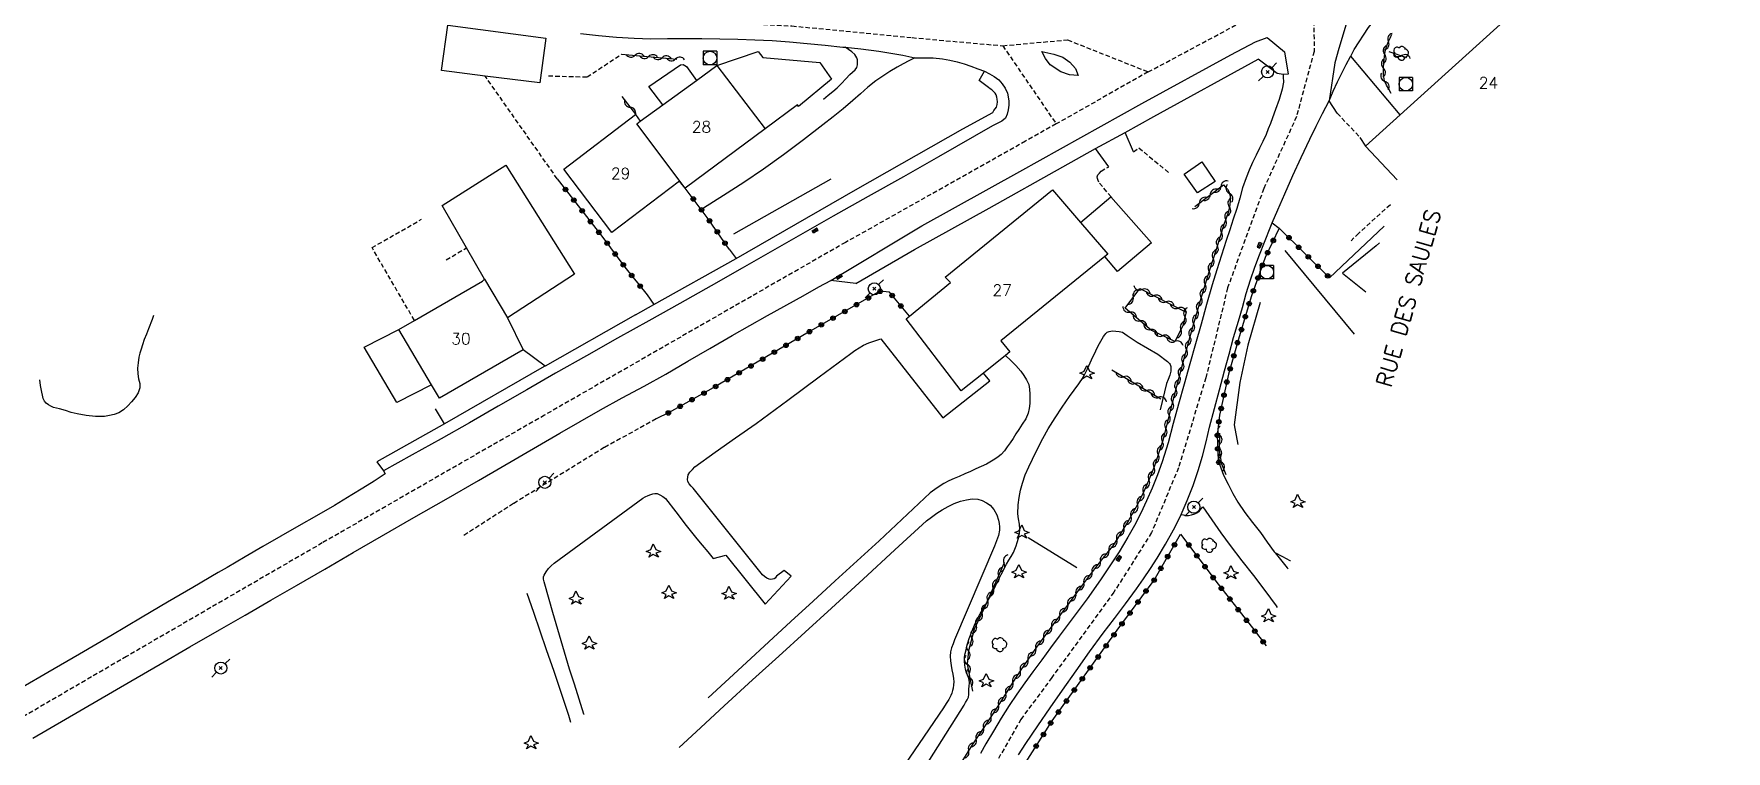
# Model space of a CAD drawing. Header units: millimetres. Extents: x 215000 to 216002, y 109000 to 110000.
# Drawn here: x 215755.9 to 215942.9, y 109731.2 to 109810.5 of the extents above; entities that cross this region are included whole.
import ezdxf
from ezdxf.enums import TextEntityAlignment as Align

# ---------------------------------------------------------------- set-up
doc = ezdxf.new("R2010")
doc.units = ezdxf.units.MM
doc.linetypes.add('DASHED', pattern=[0.75, 0.5, -0.25])
doc.layers.get('0').update_dxf_attribs({"linetype": 'CONTINUOUS'})
for name, color, linetype in [('W0001', 6, 'DASHED'), ('W0006', 2, 'CONTINUOUS'), ('W0008', 7, 'CONTINUOUS'), ('W0014', 7, 'CONTINUOUS'), ('W0015', 2, 'CONTINUOUS'), ('W0017', 7, 'CONTINUOUS'), ('W0101', 7, 'CONTINUOUS'), ('W0104', 1, 'CONTINUOUS'), ('W0112', 1, 'DASHED'), ('W0211', 2, 'CONTINUOUS'), ('W0300', 7, 'CONTINUOUS'), ('W0303', 7, 'CONTINUOUS'), ('W0310', 3, 'CONTINUOUS'), ('W0323', 7, 'CONTINUOUS'), ('W0401', 7, 'CONTINUOUS'), ('W0420', 7, 'CONTINUOUS'), ('W0473', 7, 'CONTINUOUS'), ('W0515', 5, 'CONTINUOUS'), ('W0989', 7, 'CONTINUOUS'), ('W0991', 7, 'CONTINUOUS'), ('W1102', 7, 'CONTINUOUS')]:
    doc.layers.add(name, color=color, linetype=linetype)
doc.styles.get("Standard").update_dxf_attribs({"font": 'romans.shx', "width": 0.85})

# ---------------------------------------------------------------- blocks, each defined once
blk = doc.blocks.new('T300')
for p, q in [((-0.8, 0.51), (-0.86, 0.34)), ((-0.86, 0.34), (-0.86, 0.17)), ((-0.86, 0.17), (-0.74, 0.06)), ((-0.69, 0.63), (-0.8, 0.51)), ((-0.8, -0.06), (-0.74, 0.06)), ((-0.74, 0.06), (-0.69, 0.11)), ((-0.57, 0.69), (-0.69, 0.63)), ((-0.46, 0.69), (-0.57, 0.69)), ((-0.29, 0.63), (-0.46, 0.69)), ((-0.29, 0.63), (-0.17, 0.74)), ((-0.23, 0.57), (-0.29, 0.63)), ((-0.17, 0.74), (-0.06, 0.8)), ((-0.06, 0.8), (0.06, 0.8)), ((0.06, 0.8), (0.23, 0.74)), ((0.23, 0.74), (0.34, 0.63)), ((0.34, 0.63), (0.4, 0.51)), ((0.46, 0.46), (0.34, 0.46)), ((0.4, 0.51), (0.4, 0.46)), ((0.57, 0.4), (0.46, 0.46)), ((0.57, 0.4), (0.69, 0.29)), ((0.69, 0.29), (0.74, 0.17)), ((0.74, 0.06), (0.69, -0.17)), ((0.74, 0.17), (0.74, 0.06)), ((-0.8, -0.17), (-0.8, -0.06)), ((-0.8, -0.23), (-0.8, -0.17)), ((-0.74, -0.34), (-0.8, -0.23)), ((-0.69, -0.4), (-0.74, -0.34)), ((-0.51, -0.46), (-0.69, -0.4)), ((-0.4, -0.46), (-0.51, -0.46)), ((-0.4, -0.46), (-0.34, -0.46)), ((-0.34, -0.46), (-0.34, -0.4)), ((-0.34, -0.51), (-0.34, -0.46)), ((-0.29, -0.63), (-0.34, -0.51)), ((-0.17, -0.74), (-0.29, -0.63)), ((-0.06, -0.8), (-0.17, -0.74)), ((0.06, -0.8), (-0.06, -0.8)), ((0.17, -0.74), (0.06, -0.8)), ((0.23, -0.69), (0.17, -0.74)), ((0.29, -0.46), (0.23, -0.46)), ((0.29, -0.63), (0.23, -0.69)), ((0.46, -0.4), (0.29, -0.46)), ((0.34, -0.51), (0.29, -0.63)), ((0.34, -0.51), (0.34, -0.46)), ((0.57, -0.34), (0.46, -0.4)), ((0.63, -0.29), (0.57, -0.34)), ((0.69, -0.17), (0.63, -0.29))]:
    blk.add_line(p, q)
blk = doc.blocks.new('T303')
for p, q in [((-0.77, 0), (-0.28, 0.21)), ((-0.28, -0.21), (-0.77, 0)), ((-0.28, 0.21), (0, 0.83)), ((0, 0.83), (0.28, 0.21)), ((0.28, 0.21), (0.83, 0)), ((0.83, 0), (0.28, -0.21)), ((-0.49, -0.63), (-0.28, -0.21)), ((0, -0.35), (-0.49, -0.63)), ((0.56, -0.63), (0, -0.35)), ((0.28, -0.21), (0.56, -0.63))]:
    blk.add_line(p, q)
blk = doc.blocks.new('T473')
for p, q in [((-0.166667, 0.166667), (0.166667, -0.166667)), ((-0.166667, -0.166667), (0.166667, 0.166667)), ((0.500001, 0.500001), (1.000002, 1.000002)), ((-1.000002, -1.000002), (-0.500001, -0.500001))]:
    blk.add_line(p, q)
blk.add_ellipse((0, 0), major_axis=(0.471405, 0.471405), ratio=1, start_param=5.4977871438, end_param=11.780972451)
blk = doc.blocks.new('T420')
for p, q in [((0.75, 0.75), (-0.75, 0.75)), ((-0.75, 0.75), (-0.75, -0.75)), ((0.75, 0.75), (0.75, -0.75)), ((0.75, -0.75), (-0.75, -0.75))]:
    blk.add_line(p, q)
blk.add_ellipse((0, 0), major_axis=(-0.53, 0.53), ratio=1, start_param=3.926991, end_param=10.210176)
blk = doc.blocks.new('T401')
for p, q in [((-0.3, 0.3), (0, 0.3)), ((-0.3, -0.25), (-0.3, 0.3)), ((-0.3, 0.15), (0, 0.15)), ((-0.3, 0), (0, 0)), ((0, 0.3), (0, -0.25)), ((-0.3, -0.15), (0, -0.15)), ((-0.3, -0.25), (-0.3, -0.3)), ((-0.3, -0.3), (0, -0.3)), ((0, -0.3), (0, -0.25))]:
    blk.add_line(p, q)
blk = doc.blocks.new('t323o')
at = {"color": 0, "linetype": 'Continuous'}
for radius in [0.25, 0.15]:
    blk.add_circle((0, 0), radius, dxfattribs=at)
blk = doc.blocks.new('t310o')
at = {"color": 0, "linetype": 'Continuous'}
for centre, start, end in [((-0.5, 0.38), 216.8699, 323.1304), ((0.5, -0.37), 36.8699, 143.1303)]:
    blk.add_arc(centre, 0.625, start, end, dxfattribs=at)

msp = doc.modelspace()

# ---------------------------------------------------------------- linework, layer by layer
at = {"layer": 'W0001'}
for points in [[(215590.21, 109815.94), (215614.73, 109821.99), (215629.63, 109825.94), (215641.82, 109829.33), (215656.74, 109833.41), (215673.85, 109836.54), (215681.14, 109836.14), (215693.75, 109833.09), (215714.99, 109826.09), (215729.8, 109822.22), (215743.12, 109820.24), (215758.76, 109819.35), (215783.39, 109817.67), (215794.65, 109816.18), (215812.92, 109813.12), (215823.01, 109812.21), (215839.65, 109811.35), (215852.93, 109810.05), (215862.94, 109809.16)], [(215896.71, 109815.74), (215897.32, 109813.39), (215897.33, 109808.51), (215895.39, 109801.33), (215891.78, 109793.36), (215887.78, 109782.39), (215885.38, 109772.45), (215882.35, 109762.5), (215879.38, 109755.34), (215875.21, 109748.74), (215868.36, 109739.32), (215864.95, 109734.7), (215861.81, 109729.24), (215855.57, 109718.39), (215852.39, 109712.52), (215845.62, 109701.88), (215839.35, 109693.53), (215833.37, 109687.35)], [(215879.01, 109806.26), (215896.71, 109815.74)], [(215862.94, 109809.16), (215870.1, 109809.81), (215879.01, 109806.26)], [(215862.94, 109809.16), (215868.84, 109800.51)], [(215879.01, 109806.26), (215868.84, 109800.51)], [(215868.84, 109800.51), (215865.46, 109798.6), (215845.57, 109787.42), (215812.33, 109768.33), (215787.76, 109754.2), (215766.14, 109741.65), (215745.66, 109729.71), (215721.54, 109715.84), (215690.62, 109698.39), (215666.14, 109684.57), (215642.26, 109671)]]:
    msp.add_lwpolyline(points, dxfattribs=at)
at = {"layer": 'W0006'}
for points in [[(215898.99, 109803.08), (215899.46, 109804.13), (215899.94, 109805.18), (215900.44, 109806.21), (215900.89, 109807.09), (215901.37, 109807.95), (215901.4, 109808), (215901.76, 109808.75)], [(215892.71, 109789.57), (215893.49, 109788.99)], [(215899.05, 109783.52), (215905.09, 109789.22)]]:
    msp.add_lwpolyline(points, dxfattribs=at)
at = {"layer": 'W0008'}
for points in [[(215931.58, 109831.24), (215922.64, 109826.53), (215913.76, 109821.74), (215907.43, 109818.44), (215904.87, 109816.84), (215902.57, 109814.81), (215900.88, 109811.53), (215900.06, 109808.86), (215899.61, 109807.26)], [(215901.76, 109808.75), (215903.35, 109811.18), (215905.01, 109813.25), (215906.77, 109814.76), (215908.16, 109815.7), (215918.48, 109821.15), (215925.03, 109824.63), (215926.37, 109825.2), (215927.53, 109825.64), (215927.45, 109825.83), (215927.7, 109825.92), (215930.98, 109826.86), (215934.08, 109827.48), (215936.03, 109827.75), (215941.73, 109827.86), (215942.86, 109827.77), (215942.86, 109827.77)], [(215816.3, 109810.51), (215818.28, 109810.3), (215820.26, 109810.11), (215822.23, 109809.98), (215824.06, 109809.93), (215825.9, 109809.94), (215827.73, 109809.94), (215829.7, 109809.94), (215831.68, 109809.93), (215833.66, 109809.9), (215835.56, 109809.82), (215837.47, 109809.72), (215839.37, 109809.59), (215841.34, 109809.42), (215843.32, 109809.23), (215845.29, 109809.01), (215845.52, 109808.99), (215847.27, 109808.8), (215849.26, 109808.56), (215851.23, 109808.24), (215851.9, 109808.11), (215852.56, 109807.97), (215853.22, 109807.82)], [(215853.22, 109807.82), (215854.25, 109807.82), (215855.27, 109807.81), (215856.29, 109807.72), (215857.09, 109807.57), (215857.89, 109807.37), (215858.67, 109807.14), (215859.43, 109806.89), (215860.18, 109806.62), (215860.94, 109806.34)], [(215899.61, 109807.26), (215898.99, 109803.08)], [(215893.92, 109805.99), (215893.92, 109805.73), (215893.94, 109805.13), (215893.82, 109804.34), (215893.47, 109803.22), (215893.06, 109802.1), (215892.74, 109801.2), (215892.51, 109800.58), (215892.28, 109799.97), (215892.03, 109799.36), (215891.67, 109798.59), (215891.3, 109797.83), (215890.93, 109797.07), (215890.54, 109796.24), (215890.16, 109795.4), (215889.82, 109794.55), (215889.44, 109793.44), (215889.12, 109792.3), (215888.79, 109791.17), (215888.4, 109789.99), (215888.01, 109788.81), (215887.62, 109787.63), (215887.1, 109786), (215886.59, 109784.37), (215886.09, 109782.73), (215885.46, 109780.56), (215884.85, 109778.39), (215884.24, 109776.22), (215883.61, 109773.99), (215882.97, 109771.76), (215882.34, 109769.53), (215881.77, 109767.4), (215881.21, 109765.27), (215880.56, 109763.17), (215880.02, 109761.71), (215879.45, 109760.27), (215878.83, 109758.85), (215878.18, 109757.49), (215877.5, 109756.14), (215876.77, 109754.82), (215875.81, 109753.22), (215874.78, 109751.66), (215873.73, 109750.12), (215872.25, 109748.03), (215870.72, 109745.97), (215869.19, 109743.91), (215868.21, 109742.6), (215867.24, 109741.28), (215866.27, 109739.96), (215865.38, 109738.73), (215864.5, 109737.48), (215863.64, 109736.22), (215862.76, 109734.83), (215861.92, 109733.41), (215861.08, 109731.98), (215860.47, 109730.91)], [(215864.68, 109730.78), (215865.49, 109732.02), (215866.82, 109734), (215868.18, 109735.97), (215869.55, 109737.93), (215871.04, 109740.05), (215872.54, 109742.15), (215874.05, 109744.24), (215875.27, 109745.86), (215876.51, 109747.48), (215877.71, 109749.12), (215878.49, 109750.24), (215879.26, 109751.38), (215879.99, 109752.53), (215880.92, 109754.07), (215881.8, 109755.64), (215882.61, 109757.25), (215882.65, 109757.33), (215883.32, 109758.88), (215883.97, 109760.54), (215884.54, 109762.22), (215885, 109763.79), (215885.4, 109765.39), (215885.79, 109766.98), (215886.33, 109769.06), (215886.88, 109771.14), (215887.43, 109773.22), (215887.94, 109775.05), (215888.45, 109776.89), (215888.98, 109778.72), (215889.41, 109780.24), (215889.85, 109781.76), (215890.32, 109783.27), (215890.8, 109784.67), (215891.32, 109786.06), (215891.85, 109787.45), (215892.57, 109789.23), (215892.71, 109789.57), (215893.32, 109791.01), (215894.09, 109792.77), (215894.99, 109794.8), (215895.92, 109796.82), (215896.87, 109798.84), (215897.57, 109800.26), (215898.28, 109801.67), (215898.99, 109803.08)], [(215755.79, 109732.61), (215759.39, 109734.72), (215762.99, 109736.82), (215766.6, 109738.91), (215769.87, 109740.81), (215773.13, 109742.71), (215776.4, 109744.6), (215779.23, 109746.23), (215782.07, 109747.87), (215784.91, 109749.5), (215788.04, 109751.31), (215791.16, 109753.13), (215794.29, 109754.95), (215797.87, 109757), (215801.45, 109759.05), (215805.02, 109761.1), (215809.51, 109763.71), (215814, 109766.33), (215818.51, 109768.9), (215820.91, 109770.23), (215823.32, 109771.54), (215825.72, 109772.87), (215828.16, 109774.28), (215830.59, 109775.7), (215833.03, 109777.12), (215836.95, 109779.34), (215840.88, 109781.53), (215842.63, 109782.5)], [(215842.63, 109782.5), (215843.93, 109783.22)], [(215794.54, 109762.17), (215794.71, 109761.82), (215793.49, 109761.04), (215792.26, 109760.26), (215791.03, 109759.5), (215789.1, 109758.34), (215787.14, 109757.21), (215785.19, 109756.09), (215783.2, 109754.95), (215781.21, 109753.82), (215779.23, 109752.67), (215778.24, 109752.09), (215777.26, 109751.5), (215776.27, 109750.92), (215773.47, 109749.27), (215770.66, 109747.64), (215767.86, 109746), (215764.4, 109743.95), (215760.93, 109741.9), (215757.46, 109739.87), (215754.55, 109738.2), (215751.63, 109736.54), (215748.7, 109734.89)]]:
    msp.add_lwpolyline(points, dxfattribs=at)
at = {"layer": 'W0014'}
for points in [[(215843.93, 109783.22), (215854, 109789.24), (215864.82, 109795.27), (215878.29, 109802.77), (215888.15, 109808.14), (215890.86, 109809.58), (215892.15, 109810.05), (215894.08, 109808.5), (215894.48, 109806.03), (215893.92, 109805.99)], [(215822.36, 109779.42), (215824.41, 109780.57), (215833.49, 109785.64), (215846.68, 109793.22), (215858.53, 109799.97), (215861.83, 109801.79), (215861.97, 109801.99), (215862.12, 109802.18), (215862.24, 109802.38), (215862.32, 109802.66), (215862.35, 109802.96), (215862.33, 109803.25), (215862.29, 109803.49), (215862.2, 109803.72), (215862.09, 109803.93), (215861.93, 109804.11), (215861.74, 109804.27), (215861.54, 109804.41), (215861.36, 109804.55), (215860.35, 109805.33), (215860.94, 109806.34)], [(215846.7, 109782.89), (215853.19, 109786.62), (215861.43, 109791.21), (215869.56, 109795.78), (215873.2, 109797.79), (215876.45, 109799.58), (215879.64, 109801.35), (215891.14, 109807.68)], [(215860.94, 109806.34), (215861.47, 109806.04), (215862.01, 109805.75), (215862.49, 109805.38), (215862.88, 109804.95), (215863.21, 109804.46), (215863.45, 109803.93), (215863.55, 109803.5), (215863.61, 109803.04), (215863.6, 109802.59), (215863.55, 109802.09), (215863.44, 109801.6), (215863.23, 109801.17), (215862.83, 109800.82), (215862.31, 109800.56), (215861.79, 109800.3)], [(215893.92, 109805.99), (215893.25, 109806.09), (215891.14, 109807.68)], [(215861.79, 109800.3), (215859.82, 109799.16), (215857.84, 109798.01), (215855.86, 109796.88), (215851.98, 109794.68), (215848.08, 109792.5), (215844.19, 109790.32), (215840.84, 109788.41), (215837.49, 109786.49), (215834.14, 109784.58), (215830.71, 109782.63), (215827.27, 109780.68), (215825.1, 109779.45), (215823.84, 109778.74), (215820.39, 109776.82), (215816.95, 109774.89), (215813.51, 109772.95), (215810.35, 109771.13), (215807.2, 109769.3), (215804.04, 109767.48), (215800.88, 109765.7), (215797.71, 109763.93), (215794.54, 109762.17)], [(215846.7, 109782.89), (215843.93, 109783.22)], [(215822.36, 109779.42), (215812.37, 109773.74), (215812.28, 109773.69), (215801.25, 109767.36), (215800.67, 109767.03), (215793.79, 109763.16), (215794.54, 109762.17)]]:
    msp.add_lwpolyline(points, dxfattribs=at)
at = {"layer": 'W0015'}
msp.add_lwpolyline([(215871.28, 109805.88), (215870.32, 109805.95), (215869.34, 109806.27), (215868.18, 109807.03), (215867.66, 109807.76), (215867.25, 109808.52), (215868.6, 109808.21), (215869.59, 109807.9), (215870.36, 109807.34), (215870.97, 109806.66)], close=True, dxfattribs=at)
at = {"layer": 'W0017'}
for points in [[(215843.13, 109803.27), (215843.65, 109803.68), (215844.17, 109804.09), (215844.66, 109804.52), (215845.14, 109804.99), (215845.6, 109805.49), (215846.06, 109805.98), (215846.34, 109806.23), (215846.62, 109806.48), (215846.82, 109806.77), (215846.89, 109807.03), (215846.91, 109807.32), (215846.88, 109807.6), (215846.81, 109807.81), (215846.7, 109808.01), (215846.58, 109808.2), (215846.27, 109808.5), (215845.9, 109808.74), (215845.52, 109808.99)], [(215853.22, 109807.82), (215852.57, 109807.48), (215851.92, 109807.14), (215851.28, 109806.78), (215850.48, 109806.3), (215849.68, 109805.8), (215848.91, 109805.27), (215848.05, 109804.58), (215847.23, 109803.84), (215846.39, 109803.1), (215845.3, 109802.2), (215844.19, 109801.3), (215843.07, 109800.42), (215840.91, 109798.75), (215838.72, 109797.11), (215836.5, 109795.52), (215834.32, 109794.05), (215832.1, 109792.62), (215829.88, 109791.2)], [(215906.85, 109801.52), (215901.4, 109808)], [(215899.9, 109801.72), (215898.99, 109803.08)], [(215877.37, 109797.42), (215876.45, 109799.58)], [(215902.4, 109799.01), (215903.03, 109798.06)], [(215874.66, 109795.79), (215873.2, 109797.79)], [(215832.73, 109786.66), (215833.49, 109785.64)], [(215823.66, 109781.64), (215824.41, 109780.57)], [(215816.69, 109735.22), (215816.67, 109735.27), (215816.14, 109736.93), (215815.61, 109738.59), (215815.08, 109740.25), (215814.15, 109743.37), (215813.25, 109746.5), (215812.36, 109749.64), (215812.29, 109749.9), (215812.22, 109750.18), (215812.21, 109750.44), (215812.27, 109750.64), (215812.37, 109750.83), (215812.48, 109751.02), (215812.75, 109751.36), (215813.06, 109751.67), (215813.38, 109751.97), (215823.16, 109759.16), (215823.45, 109759.3), (215823.75, 109759.45), (215824.05, 109759.55), (215824.28, 109759.61), (215824.52, 109759.66), (215824.75, 109759.66), (215825.07, 109759.53), (215825.37, 109759.32), (215825.67, 109759.1), (215826.83, 109757.62), (215827.98, 109756.14), (215829.15, 109754.67), (215829.74, 109753.94), (215830.34, 109753.2), (215830.94, 109752.47), (215832.34, 109752.84), (215836.71, 109747.42), (215839.58, 109750.51), (215838.78, 109751.17), (215837.96, 109750.54), (215837.88, 109750.43), (215837.79, 109750.32), (215837.69, 109750.23), (215837.52, 109750.18), (215837.32, 109750.17), (215837.13, 109750.2), (215836.87, 109750.31), (215836.62, 109750.48), (215836.38, 109750.66), (215828.75, 109760.26), (215828.53, 109760.49), (215828.3, 109760.72), (215828.16, 109760.98), (215828.12, 109761.21), (215828.14, 109761.47), (215828.2, 109761.71), (215828.38, 109762.04), (215828.65, 109762.33), (215828.92, 109762.62), (215831.18, 109764.22), (215833.43, 109765.81), (215835.68, 109767.42), (215839.19, 109769.98), (215842.67, 109772.56), (215846.16, 109775.15), (215846.61, 109775.47), (215847.07, 109775.78), (215847.54, 109776.06), (215848.16, 109776.33), (215848.82, 109776.54), (215849.47, 109776.75), (215856.32, 109768.04), (215861.51, 109772.11), (215860.8, 109772.96)], [(215852.86, 109727.06), (215858.67, 109736.25), (215858.84, 109736.55), (215859.02, 109736.85), (215859.15, 109737.17), (215859.2, 109737.46), (215859.21, 109737.75), (215859.21, 109738.05), (215859.23, 109738.38), (215859.25, 109738.72), (215859.23, 109739.05), (215859.11, 109739.45), (215858.94, 109739.85), (215858.81, 109740.25), (215858.75, 109740.68), (215858.72, 109741.12), (215858.73, 109741.56), (215858.79, 109741.97), (215858.88, 109742.38), (215858.98, 109742.79), (215859.24, 109743.64), (215859.55, 109744.48), (215859.9, 109745.3), (215860.43, 109746.35), (215861.02, 109747.36), (215861.61, 109748.38), (215862.19, 109749.54), (215862.77, 109750.71), (215863.37, 109751.86), (215863.62, 109752.28), (215863.88, 109752.71), (215864.11, 109753.14), (215864.27, 109753.51), (215864.41, 109753.88), (215864.53, 109754.26), (215864.67, 109754.74), (215864.78, 109755.23), (215864.83, 109755.72), (215864.79, 109756.29), (215864.68, 109756.85), (215864.61, 109757.43), (215864.62, 109757.76), (215864.63, 109758.09), (215864.66, 109758.43), (215864.76, 109759.23), (215864.91, 109760.03), (215865.11, 109760.82), (215865.42, 109761.72), (215865.82, 109762.6), (215866.23, 109763.47), (215866.77, 109764.61), (215867.35, 109765.73), (215867.96, 109766.83), (215868.72, 109768.03), (215869.52, 109769.21), (215870.33, 109770.38), (215870.83, 109771.07), (215871.34, 109771.77), (215871.81, 109772.48), (215872.31, 109773.45), (215872.75, 109774.45), (215873.21, 109775.43), (215873.49, 109775.97), (215873.78, 109776.5), (215874.07, 109777.03), (215874.2, 109777.19), (215874.34, 109777.35), (215874.49, 109777.48), (215874.68, 109777.56), (215874.89, 109777.6), (215875.1, 109777.63), (215875.45, 109777.62), (215875.81, 109777.56), (215876.17, 109777.5), (215876.7, 109777.13), (215877.24, 109776.77), (215877.78, 109776.41), (215878.93, 109775.73), (215880.08, 109775.05), (215881.13, 109774.25), (215881.25, 109774.15), (215881.36, 109774.05), (215881.45, 109773.94), (215881.52, 109773.71), (215881.52, 109773.45), (215881.51, 109773.2), (215881.41, 109772.73), (215881.23, 109772.28), (215881.04, 109771.82), (215880.34, 109768.92)], [(215812.37, 109773.74), (215809.95, 109775.54)], [(215863.25, 109774.91), (215863.83, 109774.36), (215864.4, 109773.8), (215864.92, 109773.2), (215865.27, 109772.72), (215865.58, 109772.22), (215865.81, 109771.7), (215865.91, 109771.19), (215865.95, 109770.66), (215865.94, 109770.13), (215865.92, 109769.6), (215865.86, 109769.07), (215865.75, 109768.55), (215865.48, 109767.93), (215865.1, 109767.34), (215864.71, 109766.75), (215864.4, 109766.25), (215864.08, 109765.76), (215863.75, 109765.27), (215863.44, 109764.82), (215863.12, 109764.38), (215862.76, 109763.98), (215862.43, 109763.7), (215862.08, 109763.45), (215861.71, 109763.22), (215861.15, 109762.91), (215860.56, 109762.65), (215859.98, 109762.38), (215859.36, 109762.11), (215858.75, 109761.83), (215858.14, 109761.56), (215857.56, 109761.31), (215856.99, 109761.05), (215856.43, 109760.77), (215855.92, 109760.44), (215855.42, 109760.09), (215854.92, 109759.73), (215853.05, 109757.97), (215851.18, 109756.21), (215849.3, 109754.45), (215846.87, 109752.22), (215844.43, 109750), (215842, 109747.77), (215839.54, 109745.52), (215837.08, 109743.26), (215834.63, 109741), (215832.27, 109738.81), (215830.41, 109737.08)], [(215801.25, 109767.36), (215800.26, 109769.02)], [(215887.31, 109761.69), (215887.83, 109760.69), (215888.35, 109759.68), (215888.91, 109758.7), (215889.7, 109757.55), (215890.55, 109756.45), (215891.4, 109755.35), (215892.17, 109754.28), (215892.94, 109753.22), (215893.05, 109753.09), (215893.76, 109752.19), (215894.37, 109751.44), (215894.47, 109751.32)], [(215827.19, 109731.6), (215829.07, 109733.32), (215832.18, 109736.19), (215835.3, 109739.05), (215838.21, 109741.7), (215841.12, 109744.34), (215844.03, 109746.98), (215847.52, 109750.19), (215851.01, 109753.42), (215854.5, 109756.64), (215855.07, 109757.06), (215855.64, 109757.48), (215856.24, 109757.86), (215856.9, 109758.23), (215857.58, 109758.57), (215858.28, 109758.82), (215858.92, 109758.97), (215859.57, 109759.06), (215860.19, 109759.02), (215860.68, 109758.88), (215861.15, 109758.65), (215861.56, 109758.36), (215861.97, 109757.89), (215862.28, 109757.31), (215862.48, 109756.7), (215862.55, 109756.34), (215862.57, 109755.98), (215862.57, 109755.62), (215862.46, 109755.02), (215862.24, 109754.42), (215862.03, 109753.83), (215857.62, 109743.48), (215857.45, 109743.04), (215857.28, 109742.6), (215857.16, 109742.16), (215857.14, 109741.67), (215857.18, 109741.17), (215857.24, 109740.67), (215857.33, 109740.18), (215857.44, 109739.69), (215857.5, 109739.2), (215857.52, 109738.85), (215857.51, 109738.5), (215857.47, 109738.15), (215857.4, 109737.88), (215857.31, 109737.61), (215857.21, 109737.35), (215856.97, 109736.89), (215856.68, 109736.44), (215856.39, 109735.99), (215851.03, 109728.07)], [(215882.65, 109757.33), (215882.92, 109757.29), (215883.19, 109757.24), (215883.45, 109757.24), (215883.81, 109757.29), (215884.15, 109757.41), (215884.46, 109757.58), (215884.67, 109757.76), (215884.85, 109757.97), (215885.03, 109758.19), (215886.04, 109756.75), (215887.05, 109755.32), (215888.08, 109753.9), (215889.35, 109752.23), (215890.63, 109750.59), (215891.91, 109748.93), (215893.14, 109747.26), (215893.27, 109747.07)], [(215810.37, 109748.63), (215811.08, 109746.56), (215811.8, 109744.49), (215812.51, 109742.42), (215813.34, 109740.01), (215814.17, 109737.6), (215814.96, 109735.18), (215815.2, 109734.38)]]:
    msp.add_lwpolyline(points, dxfattribs=at)
at = {"layer": 'W0101'}
for points in [[(215903.03, 109798.06), (215906.85, 109801.52), (215924.79, 109817.78), (215929.41, 109812.6)], [(215822.9, 109800.81), (215825.38, 109802.62), (215829.11, 109805.33), (215831.37, 109806.97)], [(215831.37, 109806.97), (215836.69, 109799.97)], [(215827.84, 109793.41), (215827.21, 109794.18), (215819.77, 109788.51), (215814.46, 109795.51), (215822.36, 109801.56), (215822.9, 109800.81)], [(215836.69, 109799.97), (215827.84, 109793.41)], [(215906.53, 109794.35), (215903.03, 109798.06)], [(215852.26, 109778.97), (215852.62, 109779.26), (215857.17, 109782.97), (215856.59, 109783.57), (215868.45, 109793.23)], [(215868.45, 109793.23), (215871.54, 109789.62), (215874.54, 109786.12), (215874.21, 109785.85), (215862.74, 109776.53), (215863.74, 109775.31), (215863.25, 109774.91), (215860.8, 109772.96), (215858.36, 109771.03), (215852.26, 109778.97)], [(215800.71, 109770.2), (215799.83, 109771.68), (215796.21, 109777.79), (215797.94, 109778.8), (215805.46, 109783.14), (215805.7, 109783.34)], [(215805.7, 109783.34), (215808.23, 109779.08)], [(215808.23, 109779.08), (215809.95, 109775.54)], [(215809.95, 109775.54), (215800.71, 109770.2)]]:
    msp.add_lwpolyline(points, dxfattribs=at)
at = {"layer": 'W0104'}
for points in [[(215800.95, 109806.42), (215801.65, 109811.42), (215812.45, 109810.01), (215811.8, 109805.04), (215805.75, 109805.81), (215800.95, 109806.42)], [(215882.97, 109794.98), (215884.95, 109796.31), (215886.39, 109794.15), (215884.46, 109792.9), (215882.97, 109794.98)]]:
    msp.add_lwpolyline(points, close=True, dxfattribs=at)
for points in [[(215831.37, 109806.97), (215835.92, 109808.52), (215836.42, 109807.84), (215842.72, 109807.29), (215844.01, 109805.47)], [(215825.38, 109802.62), (215823.83, 109804.66), (215827.35, 109807.03), (215827.65, 109807.08), (215828, 109806.85), (215829.11, 109805.33)], [(215844.01, 109805.47), (215840.38, 109802.44), (215840.25, 109802.61), (215836.69, 109799.97)], [(215805.7, 109783.34), (215803.7, 109786.82), (215801, 109791.5), (215808.04, 109795.96), (215815.61, 109783.9), (215808.23, 109779.08)], [(215871.54, 109789.62), (215874.88, 109792.47), (215879.37, 109787.36), (215875.62, 109784.19), (215874.21, 109785.85)], [(215799.83, 109771.68), (215796.01, 109769.74), (215792.4, 109775.85), (215796.21, 109777.79)]]:
    msp.add_lwpolyline(points, dxfattribs=at)
at = {"layer": 'W0112'}
for points in [[(215812.75, 109805.83), (215817.02, 109805.71), (215820.83, 109808.23)], [(215813.72, 109794.46), (215805.75, 109805.81)], [(215899.9, 109801.72), (215902.4, 109799.01)], [(215877.37, 109797.42), (215877.98, 109797.86), (215881.27, 109795.13)], [(215874.92, 109792.45), (215873.55, 109794.08), (215873.47, 109794.28), (215873.39, 109794.47), (215873.36, 109794.66), (215873.45, 109794.88), (215873.62, 109795.09), (215873.8, 109795.3), (215874.66, 109795.79)], [(215905.76, 109791.59), (215902.27, 109788.45), (215902.27, 109788.44), (215901.43, 109787.61)], [(215797.94, 109778.8), (215793.26, 109786.84), (215798.74, 109789.98)], [(215801.46, 109785.48), (215803.7, 109786.82)], [(215824.65, 109767.9), (215818.91, 109764.74), (215808.88, 109758.55), (215803.21, 109754.91)]]:
    msp.add_lwpolyline(points, dxfattribs=at)
at = {"layer": 'W0211'}
msp.add_lwpolyline([(215894.72, 109752.22), (215894.71, 109752.22), (215893.88, 109752.66), (215893.05, 109753.09)], dxfattribs=at)
at = {"layer": 'W0300'}
for points in [[(215833.23, 109788.37), (215843.97, 109794.44)], [(215904.57, 109787.36), (215904.21, 109787.03), (215900.46, 109784.03), (215903.05, 109781.94)], [(215891.39, 109780.76), (215890, 109776.05), (215889.59, 109774.01), (215889.14, 109771.94), (215888.52, 109767.24), (215888.91, 109765.08)], [(215865.74, 109754.81), (215871.12, 109751.48)]]:
    msp.add_lwpolyline(points, dxfattribs=at)
at = {"layer": 'W0303'}
msp.add_lwpolyline([(215894.09, 109786.53), (215901.75, 109777.28)], dxfattribs=at)
at = {"layer": 'W0310'}
for points in [[(215905.86, 109803.88), (215905.59, 109804.34), (215905.33, 109804.81), (215905.13, 109805.29), (215905.01, 109805.95), (215905, 109806.64), (215905.04, 109807.33), (215905.1, 109807.94), (215905.2, 109808.54), (215905.36, 109809.13), (215905.53, 109809.57), (215905.73, 109810.01), (215905.93, 109810.44)], [(215820.83, 109808.23), (215826.92, 109807.68)], [(215905.59, 109808.53), (215907.56, 109807.87)], [(215820.86, 109803.56), (215822.35, 109801.59)], [(215884.17, 109791.4), (215887.31, 109793.78), (215887.54, 109793.54), (215887.76, 109793.29), (215887.93, 109793.03), (215888.05, 109792.57), (215888.05, 109792.06), (215888.01, 109791.56), (215887.87, 109790.83), (215887.62, 109790.1), (215887.38, 109789.38), (215886.54, 109786.75), (215885.7, 109784.12), (215884.89, 109781.48), (215883.94, 109778.16), (215883.03, 109774.83), (215882.12, 109771.5), (215881.37, 109768.51), (215880.61, 109765.53), (215879.67, 109762.61), (215879.05, 109761.08), (215878.38, 109759.57), (215877.65, 109758.1), (215876.84, 109756.67), (215875.97, 109755.28), (215875.1, 109753.88), (215874.71, 109753.41), (215874.33, 109752.94), (215873.95, 109752.47), (215872.7, 109750.86), (215871.48, 109749.22), (215870.27, 109747.58), (215868.46, 109745.13), (215866.67, 109742.67), (215864.95, 109740.17), (215864.06, 109738.81), (215863.2, 109737.43), (215862.33, 109736.06), (215860.99, 109734.02), (215859.64, 109731.98), (215858.33, 109729.92)], [(215874.99, 109773.33), (215880.42, 109770.13)], [(215887.64, 109761.74), (215887.15, 109762.9), (215886.9, 109764.47), (215886.94, 109766.32)], [(215863.11, 109752), (215860.92, 109747.05), (215859.77, 109744.66), (215859.14, 109742.28), (215859.02, 109740.83), (215859.3, 109739.26), (215859.59, 109737.82)]]:
    msp.add_lwpolyline(points, dxfattribs=at)
msp.add_lwpolyline([(215876.46, 109780.15), (215878.07, 109782.34), (215883.19, 109779.72), (215882.79, 109778.13), (215881.97, 109776.45), (215879.4, 109777.68), (215879.39, 109777.68)], close=True, dxfattribs=at)
at = {"layer": 'W0323'}
for points in [[(215813.72, 109794.46), (215818.77, 109787.97), (215821.2, 109784.69), (215823.66, 109781.64)], [(215832.73, 109786.66), (215830.3, 109790.16), (215827.84, 109793.41)], [(215893.49, 109788.99), (215891.93, 109785.74), (215890.43, 109781.51), (215889.07, 109776.98), (215887.89, 109772.84), (215886.9, 109768.31), (215886.64, 109766.11), (215886.74, 109763.33), (215887.31, 109761.69)], [(215893.49, 109788.99), (215899.05, 109783.52)], [(215852.62, 109779.26), (215850.42, 109781.91), (215849.37, 109782.02), (215841.74, 109777.64), (215830.96, 109771.33), (215826.07, 109768.61), (215824.65, 109767.9)], [(215879.12, 109704.73), (215877.76, 109706.75), (215869.76, 109717.67), (215867.4, 109720.89), (215865.49, 109723.21), (215863.52, 109725.49), (215864, 109726.96), (215865.27, 109729.59), (215868.41, 109734.55), (215875.59, 109744.54), (215879.65, 109750.09), (215882.59, 109755.18)], [(215882.59, 109755.18), (215886.73, 109749.64), (215890.52, 109744.8), (215892.05, 109742.82)]]:
    msp.add_lwpolyline(points, dxfattribs=at)
at = {"layer": 'W0515'}
for points in [[(215769.11, 109779.35), (215768.95, 109778.89), (215768.55, 109777.86), (215768.33, 109777.27), (215768.1, 109776.68), (215767.89, 109776.08), (215767.74, 109775.63), (215767.61, 109775.18), (215767.51, 109774.73), (215767.41, 109774.12), (215767.36, 109773.5), (215767.37, 109772.88)], [(215767.37, 109772.88), (215767.47, 109772.35), (215767.6, 109771.83), (215767.62, 109771.33), (215767.43, 109770.79), (215767.09, 109770.28), (215766.7, 109769.81), (215766.28, 109769.34), (215765.8, 109768.92), (215765.27, 109768.59), (215764.77, 109768.4), (215764.24, 109768.27), (215763.7, 109768.19), (215762.7, 109768.16), (215761.68, 109768.28), (215760.68, 109768.47), (215760.03, 109768.63), (215759.38, 109768.83), (215758.74, 109769.03), (215758.41, 109769.1), (215758.08, 109769.18), (215757.77, 109769.31), (215757.51, 109769.47), (215757.27, 109769.66), (215757.08, 109769.88), (215756.93, 109770.18), (215756.85, 109770.52), (215756.77, 109770.86), (215756.62, 109771.61), (215756.55, 109772.22)]]:
    msp.add_lwpolyline(points, dxfattribs=at)
at = {"layer": 'W1102'}
msp.add_lwpolyline([(215827.84, 109793.41), (215822.53, 109800.54), (215822.9, 109800.81)], dxfattribs=at)

# ---------------------------------------------------------------- block references
at = {"layer": 'W0300', "rotation": 359.9999899820874}
for p in [(215907, 109808.31), (215885.78, 109753.93), (215862.63, 109742.95)]:
    msp.add_blockref('T300', p, dxfattribs=at)
at = {"layer": 'W0303', "rotation": 359.9999899820874}
for p in [(215872.23, 109772.98), (215895.52, 109758.76), (215865.04, 109755.37), (215824.33, 109753.27), (215864.72, 109750.97), (215888.15, 109750.88), (215815.79, 109748.06), (215826.05, 109748.7), (215832.69, 109748.6), (215892.29, 109746.12), (215817.25, 109743.09), (215861.11, 109738.94), (215810.82, 109732.08)]:
    msp.add_blockref('T303', p, dxfattribs=at)
at = {"layer": 'W0310'}
for p, rotation in [((215905.55, 109809.62), 64.99035089964663), ((215822.32, 109808.1), 354.8386014265971), ((215823.81, 109807.96), 354.8386014265971), ((215825.31, 109807.83), 354.8386014265971), ((215826.8, 109807.69), 354.8386014265971), ((215905.14, 109808.18), 80.32245451830633), ((215907.01, 109808.06), 341.5388128429025), ((215905.17, 109805.21), 112.4339226666419), ((215905, 109806.69), 86.75088844015623), ((215821.76, 109802.36), 307.1113566699324), ((215885.86, 109792.68), 37.20343043330159), ((215887.05, 109793.59), 37.20343043330159), ((215887.98, 109792.84), 284.1239410185033), ((215884.66, 109791.77), 37.20343043330159), ((215887.97, 109791.35), 258.9901998219262), ((215887.1, 109788.49), 252.325627971124), ((215887.56, 109789.92), 251.2802360609898), ((215886.64, 109787.06), 252.325627971124), ((215886.18, 109785.63), 252.3058753312222), ((215885.29, 109782.77), 252.9094677852279), ((215885.73, 109784.2), 252.3058753312222), ((215877.35, 109781.36), 53.78355789268934), ((215878.32, 109782.21), 332.9273287121716), ((215879.66, 109781.53), 332.9273287121716), ((215884.85, 109781.33), 253.9975684211942), ((215876.98, 109779.71), 139.8375580628496), ((215880.99, 109780.84), 332.9273287121716), ((215882.33, 109780.16), 332.9273287121716), ((215883.06, 109779.21), 255.8958605133388), ((215884.44, 109779.89), 253.9975684211942), ((215878.12, 109778.74), 139.8375580628496), ((215879.27, 109777.78), 139.8375580628496), ((215882.62, 109777.78), 243.9959834253312), ((215884.02, 109778.45), 253.9975684211942), ((215880.6, 109777.1), 154.5133302598218), ((215881.96, 109776.46), 154.5133302598218), ((215883.23, 109775.56), 254.7230321386184), ((215883.62, 109777), 254.7230321386184), ((215882.83, 109774.11), 254.755079126781), ((215876.28, 109772.57), 329.528468493781), ((215877.57, 109771.81), 329.528468493781), ((215882.44, 109772.66), 254.755079126781), ((215878.87, 109771.05), 329.528468493781), ((215880.16, 109770.29), 329.528468493781), ((215881.68, 109769.76), 255.8014459762348), ((215882.05, 109771.21), 255.8014459762348), ((215881.31, 109768.31), 255.8014459757103), ((215880.95, 109766.85), 255.8014459757103), ((215886.93, 109766.12), 88.91849292891182), ((215880.57, 109765.4), 252.0903609016189), ((215886.9, 109764.62), 88.91849292891182), ((215879.64, 109762.55), 248.0691526234532), ((215880.11, 109763.97), 252.0903609016189), ((215887.11, 109763.14), 98.92398844371691), ((215879.08, 109761.16), 248.0691526234532), ((215877.82, 109758.43), 243.6842625807014), ((215878.48, 109759.78), 246.0798843292619), ((215877.1, 109757.12), 240.3590015464862), ((215876.32, 109755.84), 238.009376136951), ((215874.66, 109753.35), 230.5446727755955), ((215875.53, 109754.57), 237.9909250535368), ((215863.09, 109751.96), 246.1096231191208), ((215872.8, 109750.99), 232.1693629186799), ((215873.72, 109752.18), 232.1693629186799), ((215861.87, 109749.21), 246.1096231191208), ((215862.48, 109750.58), 246.1096231191208), ((215871.9, 109749.79), 233.3266084215604), ((215861.26, 109747.84), 246.1096231191208), ((215870.12, 109747.38), 233.5182485662004), ((215871.01, 109748.59), 233.6918076870847), ((215860.64, 109746.48), 244.3698743508044), ((215869.23, 109746.17), 233.5182485662004), ((215859.52, 109743.71), 255.3761860572088), ((215859.99, 109745.13), 244.3698743508044), ((215867.45, 109743.75), 234.0155634689527), ((215868.34, 109744.96), 234.0155634689527), ((215859.14, 109742.26), 264.9020465892467), ((215866.58, 109742.53), 235.4002201288976), ((215859.03, 109740.76), 280.0641093163808), ((215864.88, 109740.06), 237.0633945939247), ((215865.72, 109741.3), 235.4002201288976), ((215859.29, 109739.29), 280.0641093163808), ((215864.06, 109738.8), 237.8075841608408), ((215862.46, 109736.27), 237.650569512885), ((215863.26, 109737.53), 237.8075841608408), ((215861.64, 109735.01), 236.7128680197182), ((215859.99, 109732.51), 236.4918851146968), ((215860.82, 109733.76), 236.4918851146968), ((215859.17, 109731.25), 237.5449843254075)]:
    msp.add_blockref('t310o', p, dxfattribs=dict(at, rotation=rotation))
at = {"layer": 'W0323'}
for p, rotation in [((215814.64, 109793.27), 307.8633745547518), ((215815.56, 109792.09), 307.8633745547518), ((215816.48, 109790.91), 307.8633745547518), ((215828.75, 109792.21), 127.126271798455), ((215829.65, 109791.02), 127.126271798455), ((215817.4, 109789.72), 307.8633745547518), ((215830.54, 109789.81), 124.7842604258503), ((215818.32, 109788.54), 307.8633745547518), ((215819.23, 109787.34), 306.6118987180687), ((215831.4, 109788.58), 124.7842604258503), ((215832.26, 109787.34), 124.7842604258503), ((215892.84, 109787.64), 244.4600124352902), ((215894.56, 109787.94), 315.4931561690558), ((215820.12, 109786.14), 306.6118987180687), ((215892.2, 109786.29), 244.4600124352902), ((215895.63, 109786.88), 315.4931561690558), ((215896.7, 109785.83), 315.4931561690558), ((215821.02, 109784.94), 306.6118987180687), ((215821.95, 109783.76), 308.8885418368791), ((215891.13, 109783.49), 250.395911849137), ((215891.63, 109784.9), 250.395911849137), ((215897.77, 109784.78), 315.4931561690558), ((215898.83, 109783.73), 315.4931561690558), ((215822.89, 109782.59), 308.8885418368791), ((215849.4, 109782.01), 174.4410112929948), ((215850.72, 109781.55), 129.6606536771204), ((215890.63, 109782.07), 250.395911849137), ((215845.49, 109779.79), 209.8240704038495), ((215846.79, 109780.54), 209.8240704038495), ((215848.1, 109781.28), 209.8240704038495), ((215851.68, 109780.39), 129.6606536771204), ((215890.17, 109780.65), 253.3077305809215), ((215842.89, 109778.3), 209.8240704038495), ((215844.19, 109779.05), 209.8240704038495), ((215889.74, 109779.21), 253.3077305809215), ((215839, 109776.04), 210.3485593863682), ((215840.29, 109776.79), 210.3485593863682), ((215841.59, 109777.55), 210.3485593863682), ((215888.88, 109776.33), 254.0564315404876), ((215889.31, 109777.77), 253.3077305809215), ((215836.41, 109774.52), 210.3485593863682), ((215837.71, 109775.28), 210.3485593863682), ((215888.47, 109774.89), 254.0564315404876), ((215832.53, 109772.25), 210.3485593863682), ((215833.82, 109773), 210.3485593863682), ((215835.12, 109773.76), 210.3485593863682), ((215888.06, 109773.45), 254.0564315404876), ((215829.93, 109770.75), 209.0575885132891), ((215831.23, 109771.49), 210.3485593863682), ((215887.39, 109770.53), 257.7688369914688), ((215887.7, 109771.99), 257.7688369914688), ((215825.99, 109768.57), 206.822341749731), ((215827.3, 109769.3), 209.0575885132891), ((215828.61, 109770.03), 209.0575885132891), ((215887.07, 109769.06), 257.7688369914688), ((215886.82, 109767.58), 263.0414197247849), ((215886.64, 109766.09), 272.0608516985374), ((215886.69, 109764.6), 272.0608516985374), ((215886.81, 109763.11), 289.2401111895317), ((215881.91, 109753.99), 59.98200750537496), ((215883.49, 109753.98), 306.7240017085131), ((215881.16, 109752.69), 59.98200750537496), ((215884.39, 109752.78), 306.7240017085131), ((215885.28, 109751.57), 306.7240017085131), ((215879.66, 109750.09), 59.98200750537496), ((215880.41, 109751.39), 59.98200750537496), ((215886.18, 109750.37), 306.7240017085131), ((215878.77, 109748.88), 53.79450178850739), ((215887.09, 109749.18), 308.0917487180864), ((215888.02, 109748), 308.0917487180864), ((215877, 109746.46), 53.79450178850739), ((215877.88, 109747.67), 53.79450178850739), ((215888.94, 109746.82), 308.0917487180864), ((215876.11, 109745.25), 53.79450178850739), ((215889.87, 109745.64), 308.0917487180864), ((215890.79, 109744.45), 307.716611199337), ((215874.36, 109742.82), 54.29011696983335), ((215875.23, 109744.04), 54.29011696983335), ((215891.71, 109743.27), 307.716611199337), ((215872.6, 109740.39), 54.29011696983335), ((215873.48, 109741.6), 54.29011696983335), ((215871.73, 109739.17), 54.29011696983335), ((215869.98, 109736.73), 54.29011696983335), ((215870.85, 109737.95), 54.29011696983335), ((215869.1, 109735.51), 54.29011696983335), ((215867.44, 109733.02), 57.65750152324219), ((215868.24, 109734.29), 57.65750152324219), ((215866.64, 109731.75), 57.65750152324219)]:
    msp.add_blockref('t323o', p, dxfattribs=dict(at, rotation=rotation))
at = {"layer": 'W0401'}
for p, rotation in [((215842.14, 109788.86), 119.6417362390461), ((215891.44, 109787.05), 338.9514214026973), ((215844.93, 109783.5), 300.8967133759114), ((215875.65, 109752.57), 146.7018529003694)]:
    msp.add_blockref('T401', p, dxfattribs=dict(at, rotation=rotation))
at = {"layer": 'W0420', "rotation": 359.9999899820874}
for p in [(215830.6, 109807.79), (215907.47, 109804.91), (215892.12, 109784.13)]:
    msp.add_blockref('T420', p, dxfattribs=at)
at = {"layer": 'W0473', "rotation": 359.9999899820874}
for p in [(215892.2, 109806.27), (215848.75, 109782.29), (215812.35, 109760.9), (215884.06, 109758.16), (215776.55, 109740.37)]:
    msp.add_blockref('T473', p, dxfattribs=at)

# ---------------------------------------------------------------- texts
at = {"layer": 'W0989'}
msp.add_text('RUE DES SAULES', height=1.75, rotation=74.0673, dxfattribs=at).set_placement((215905.83, 109771.29))
at = {"layer": 'W0991'}
for s, p in [('24', (215916.6, 109805.06)), ('28', (215829.66, 109800.19)), ('29', (215820.72, 109795.04)), ('27', (215862.88, 109782.13)), ('30', (215803.08, 109776.77))]:
    msp.add_text(s, height=1.25, dxfattribs=at).set_placement(p, align=Align.MIDDLE_CENTER)

doc.saveas('drawing.dxf')
